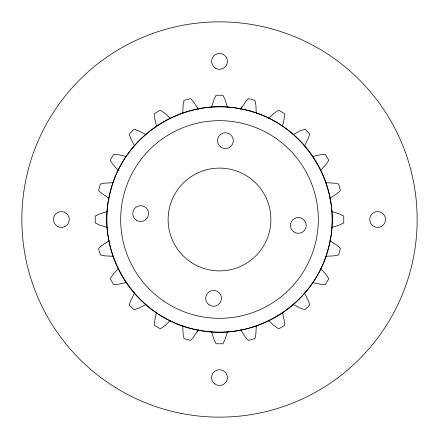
<?xml version="1.0" encoding="UTF-8"?>
<svg xmlns="http://www.w3.org/2000/svg" width="439" height="439" viewBox="0 0 439 439"><rect width="100%" height="100%" fill="white"/><g stroke="black" fill="none" stroke-linecap="round" stroke-linejoin="round"><path stroke-width="0.66" d="M182.706 325.579L183.112 333.865L184.034 338.645L190.641 340.412L193.829 336.735L198.324 329.766M256.294 113.421L255.888 105.135L254.966 100.355L248.359 98.588L245.171 102.265L240.676 109.234M211.417 107.511L213.952 99.615L216.081 95.236L222.919 95.236L225.048 99.615L227.583 107.511M227.583 331.489L225.048 339.385L222.919 343.764L216.081 343.764L213.952 339.385L211.417 331.489M156.503 312.442L154.753 320.552L154.407 325.403L160.334 328.822L164.362 326.095L170.508 320.525M282.496 126.558L284.247 118.448L284.593 113.597L278.666 110.178L274.638 112.905L268.492 118.475M240.973 108.905C303.382 119.957 345.504 186.805 328.526 247.87C315.065 303.931 254.406 342.151 198.027 330.095C135.618 319.043 93.496 252.195 110.474 191.13C123.935 135.069 184.594 96.849 240.973 108.905L241.938 106.875M197.062 332.125L198.027 330.095M134.597 292.967L130.806 300.353L129.214 304.946L134.054 309.786L138.647 308.194L146.033 304.403M304.403 146.033L308.194 138.647L309.786 134.054L304.946 129.214L300.353 130.806L292.967 134.597M118.475 268.492L112.905 274.638L110.178 278.666L113.597 284.593L118.448 284.247L126.558 282.496M320.525 170.508L326.095 164.362L328.822 160.334L325.403 154.407L320.552 154.753L312.442 156.503M109.234 240.676L102.265 245.171L98.588 248.359L100.355 254.966L105.135 255.888L113.421 256.294M329.766 198.324L336.735 193.829L340.412 190.641L338.645 184.034L333.865 183.112L325.579 182.706M107.511 211.417L99.615 213.952L95.236 216.081L95.236 222.919L99.615 225.048L107.511 227.583M331.489 227.583L339.385 225.048L343.764 222.919L343.764 216.081L339.385 213.952L331.489 211.417M113.421 182.706L105.135 183.112L100.355 184.034L98.588 190.641L102.265 193.829L109.234 198.324M325.579 256.294L333.865 255.888L338.645 254.966L340.412 248.359L336.735 245.171L329.766 240.676M126.558 156.503L118.448 154.753L113.597 154.407L110.178 160.334L112.905 164.362L118.475 170.508M312.442 282.496L320.552 284.247L325.403 284.593L328.822 278.666L326.095 274.638L320.525 268.492M146.033 134.597L138.647 130.806L134.054 129.214L129.214 134.054L130.806 138.647L134.597 146.033M292.967 304.403L300.353 308.194L304.946 309.786L309.786 304.946L308.194 300.353L304.403 292.967M170.508 118.475L164.362 112.905L160.334 110.178L154.407 113.597L154.753 118.448L156.503 126.558M268.492 320.525L274.638 326.095L278.666 328.822L284.593 325.403L284.247 320.552L282.496 312.442M198.324 109.234L193.829 102.265L190.641 98.588L184.034 100.355L183.112 105.135L182.706 113.421M240.676 329.766L245.171 336.735L248.359 340.412L254.966 338.645L255.888 333.865L256.294 325.579M115.424 387.522A197.643 197.643 0 0 0 417.05 225.619A197.643 197.643 0 0 0 126.026 45.354A197.643 197.643 0 0 0 115.424 387.522M191.256 262.429A51.385 51.385 0 0 0 270.803 222.496A51.385 51.385 0 0 0 196.447 173.575A51.385 51.385 0 0 0 191.256 262.429M57.432 226.348A7.907 7.907 0 0 0 69.291 219.5A7.907 7.907 0 0 0 57.432 212.652A7.907 7.907 0 0 0 57.432 226.348M214.545 383.774A7.907 7.907 0 0 0 227.314 378.83A7.907 7.907 0 0 0 216.647 370.242A7.907 7.907 0 0 0 214.545 383.774M372.025 225.092A7.907 7.907 0 0 0 385.25 221.547A7.907 7.907 0 0 0 375.57 211.861A7.907 7.907 0 0 0 372.025 225.092M215.549 68.232A7.907 7.907 0 0 0 227.407 61.383A7.907 7.907 0 0 0 215.549 54.54A7.907 7.907 0 0 0 215.549 68.232M162.853 316.881A112.658 112.658 0 0 0 332.158 219.868A112.658 112.658 0 0 0 163.489 121.751A112.658 112.658 0 0 0 162.853 316.881M163.824 301.149A98.824 98.824 0 0 0 318.045 226.892A98.824 98.824 0 0 0 176.632 130.46A98.824 98.824 0 0 0 163.824 301.149M293.883 231.946A7.907 7.907 0 0 0 306.219 226.008A7.907 7.907 0 0 0 294.909 218.293A7.907 7.907 0 0 0 293.883 231.946M209.129 304.869A7.907 7.907 0 0 0 221.47 298.926A7.907 7.907 0 0 0 210.155 291.211A7.907 7.907 0 0 0 209.129 304.869M136.211 220.115A7.907 7.907 0 0 0 148.547 214.177A7.907 7.907 0 0 0 137.237 206.462A7.907 7.907 0 0 0 136.211 220.115M220.427 146.796A7.907 7.907 0 0 0 233.219 141.918A7.907 7.907 0 0 0 222.6 133.275A7.907 7.907 0 0 0 220.427 146.796"/></g></svg>
